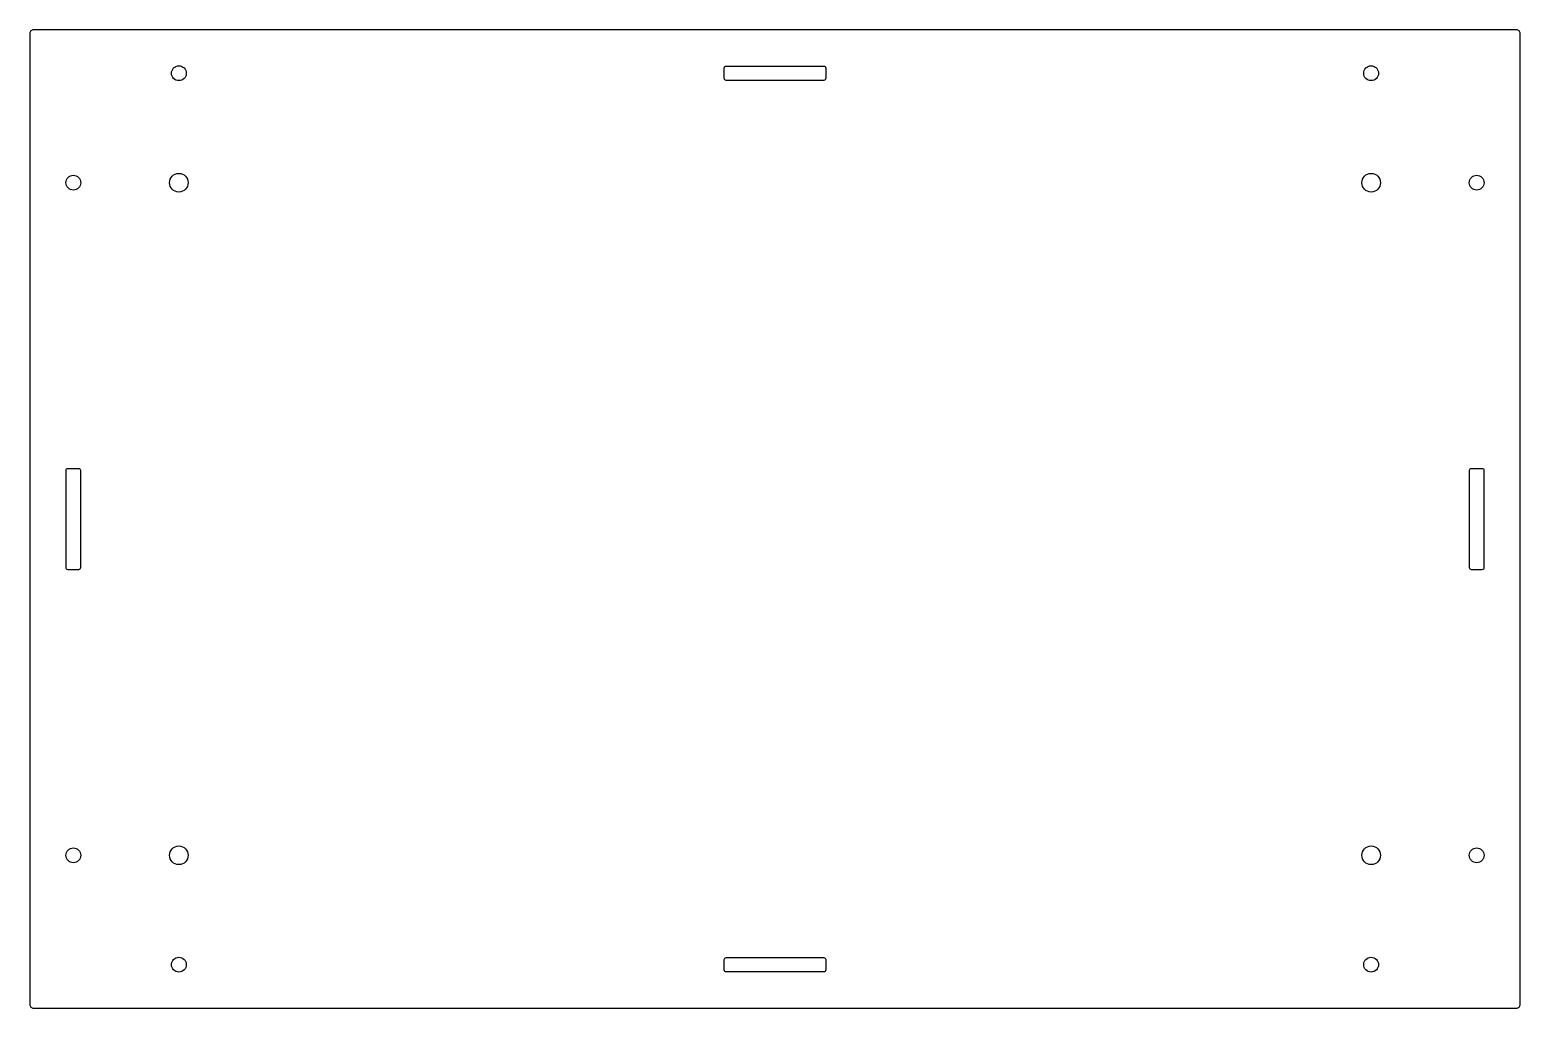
# Model space of a CAD drawing. Extents: x 0 to 15, y 0 to 9.8.
import ezdxf

# ---------------------------------------------------------------- set-up
doc = ezdxf.new("R2010")
doc.units = 0
doc.layers.get('0').update_dxf_attribs({"linetype": 'CONTINUOUS'})

msp = doc.modelspace()

# ---------------------------------------------------------------- linework, layer by layer
for points in [[(0, 0.039, 0.414214), (0.039, 0), (14.961, 0, 0.414214), (15, 0.039), (15, 9.809, 0.414214), (14.961, 9.848), (0.039, 9.848, 0.414214), (0, 9.809)], [(6.99, 9.358), (6.99, 9.463, -0.414214), (7.01, 9.483), (7.99, 9.483, -0.414214), (8.01, 9.463), (8.01, 9.358, -0.414214), (7.99, 9.338), (7.01, 9.338, -0.414214)], [(0.365, 4.434), (0.365, 5.414, -0.414214), (0.385, 5.434), (0.49, 5.434, -0.414214), (0.51, 5.414), (0.51, 4.434, -0.414214), (0.49, 4.414), (0.385, 4.414, -0.414214)], [(14.635, 5.414), (14.635, 4.434, -0.414214), (14.615, 4.414), (14.51, 4.414, -0.414214), (14.49, 4.434), (14.49, 5.414, -0.414214), (14.51, 5.434), (14.615, 5.434, -0.414214)], [(6.99, 0.385), (6.99, 0.49, -0.414214), (7.01, 0.51), (7.99, 0.51, -0.414214), (8.01, 0.49), (8.01, 0.385, -0.414214), (7.99, 0.365), (7.01, 0.365, -0.414214)]]:
    msp.add_lwpolyline(points, format="xyb", close=True)
for centre, radius in [((1.5, 9.411), 0.0747), ((13.5, 9.411), 0.0747), ((1.5, 8.309), 0.0938), ((13.5, 8.309), 0.0938), ((0.438, 8.309), 0.0747), ((14.562, 8.309), 0.0747), ((0.438, 1.539), 0.0747), ((1.5, 1.539), 0.0938), ((13.5, 1.539), 0.0938), ((14.562, 1.539), 0.0747), ((1.5, 0.438), 0.0747), ((13.5, 0.438), 0.0747)]:
    msp.add_circle(centre, radius)

doc.saveas('drawing.dxf')
